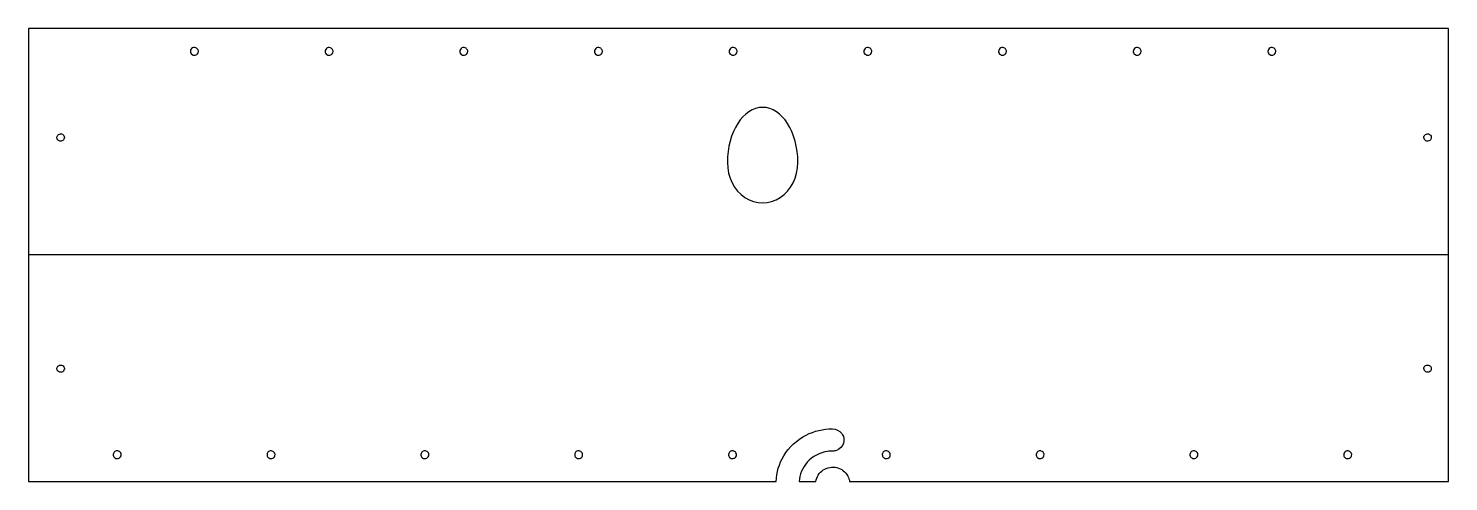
# Model space of a CAD drawing. Header units: millimetres. Extents: x -290 to 244, y 0 to 170.
import ezdxf

# ---------------------------------------------------------------- set-up
doc = ezdxf.new("R2010")
doc.units = ezdxf.units.MM

msp = doc.modelspace()

# ---------------------------------------------------------------- linework, layer by layer
at = {"layer": 'BEND'}
msp.add_line((244.09, 85.2), (-289.71, 85.2), dxfattribs=at)
at = {"layer": 'INTERIOR_PROFILES'}
for major_axis, ratio, start_param, end_param in [((0, 20.7), 0.640227, -1.570796, 1.570796), ((0, 15.25), 0.868852, 1.570796, 4.712389)]:
    msp.add_ellipse((-13.75, 120), major_axis=major_axis, ratio=ratio, start_param=start_param, end_param=end_param, dxfattribs=at)
for points, knots in [([(-225.83, 161.76), (-225.83, 161.82), (-225.83, 161.89), (-225.84, 161.95), (-225.89, 162.35), (-226.13, 162.73), (-226.48, 162.96), (-226.93, 163.25), (-227.53, 163.29), (-228.01, 163.05), (-228.51, 162.8), (-228.83, 162.28), (-228.83, 161.76)], [0.2260224, 0.2260224, 0.2260224, 0.2260224, 0.2458524, 0.2458524, 0.2458524, 0.3664571, 0.3664571, 0.3664571, 0.5204446, 0.5204446, 0.5204446, 0.6780706, 0.6780706, 0.6780706, 0.6780706]), ([(-228.82, 161.72), (-228.82, 161.62), (-228.81, 161.52), (-228.78, 161.42), (-228.66, 160.93), (-228.28, 160.52), (-227.78, 160.37), (-227.63, 160.32), (-227.47, 160.3), (-227.33, 160.3)], [0.6819663, 0.6819663, 0.6819663, 0.6819663, 0.7122688, 0.7122688, 0.7122688, 0.8592603, 0.8592603, 0.8592603, 0.9040929, 0.9040929, 0.9040929, 0.9040929]), ([(-227.33, 160.3), (-226.91, 160.3), (-226.45, 160.5), (-226.18, 160.82), (-225.97, 161.06), (-225.83, 161.39), (-225.83, 161.72)], [0, 0, 0, 0, 0.1257023, 0.1257023, 0.1257023, 0.2221267, 0.2221267, 0.2221267, 0.2221267]), ([(-175.2, 161.76), (-175.2, 161.82), (-175.2, 161.89), (-175.21, 161.95), (-175.27, 162.35), (-175.51, 162.73), (-175.86, 162.96), (-176.3, 163.25), (-176.91, 163.29), (-177.39, 163.05), (-177.88, 162.8), (-178.2, 162.28), (-178.2, 161.76)], [0.2260224, 0.2260224, 0.2260224, 0.2260224, 0.2458524, 0.2458524, 0.2458524, 0.3664571, 0.3664571, 0.3664571, 0.5204446, 0.5204446, 0.5204446, 0.6780706, 0.6780706, 0.6780706, 0.6780706]), ([(-178.2, 161.72), (-178.2, 161.62), (-178.18, 161.52), (-178.16, 161.42), (-178.04, 160.93), (-177.65, 160.52), (-177.16, 160.37), (-177.01, 160.32), (-176.85, 160.3), (-176.7, 160.3)], [0.6819663, 0.6819663, 0.6819663, 0.6819663, 0.7122688, 0.7122688, 0.7122688, 0.8592603, 0.8592603, 0.8592603, 0.9040929, 0.9040929, 0.9040929, 0.9040929]), ([(-176.7, 160.3), (-176.28, 160.3), (-175.83, 160.5), (-175.55, 160.82), (-175.34, 161.06), (-175.21, 161.39), (-175.2, 161.72)], [0, 0, 0, 0, 0.1257023, 0.1257023, 0.1257023, 0.2221267, 0.2221267, 0.2221267, 0.2221267]), ([(-124.58, 161.76), (-124.58, 161.82), (-124.58, 161.89), (-124.59, 161.95), (-124.64, 162.35), (-124.88, 162.73), (-125.23, 162.96), (-125.68, 163.25), (-126.28, 163.29), (-126.76, 163.05), (-127.26, 162.8), (-127.58, 162.28), (-127.58, 161.76)], [0.2260224, 0.2260224, 0.2260224, 0.2260224, 0.2458524, 0.2458524, 0.2458524, 0.3664571, 0.3664571, 0.3664571, 0.5204446, 0.5204446, 0.5204446, 0.6780706, 0.6780706, 0.6780706, 0.6780706]), ([(-127.57, 161.72), (-127.57, 161.62), (-127.56, 161.52), (-127.53, 161.42), (-127.41, 160.93), (-127.03, 160.52), (-126.53, 160.37), (-126.38, 160.32), (-126.22, 160.3), (-126.08, 160.3)], [0.6819663, 0.6819663, 0.6819663, 0.6819663, 0.7122688, 0.7122688, 0.7122688, 0.8592603, 0.8592603, 0.8592603, 0.9040929, 0.9040929, 0.9040929, 0.9040929]), ([(-126.08, 160.3), (-125.66, 160.3), (-125.2, 160.5), (-124.93, 160.82), (-124.72, 161.06), (-124.58, 161.39), (-124.58, 161.72)], [0, 0, 0, 0, 0.1257023, 0.1257023, 0.1257023, 0.2221267, 0.2221267, 0.2221267, 0.2221267]), ([(-73.95, 161.76), (-73.95, 161.82), (-73.95, 161.89), (-73.96, 161.95), (-74.02, 162.35), (-74.26, 162.73), (-74.61, 162.96), (-75.05, 163.25), (-75.66, 163.29), (-76.14, 163.05), (-76.63, 162.8), (-76.95, 162.28), (-76.95, 161.76)], [0.2260224, 0.2260224, 0.2260224, 0.2260224, 0.2458524, 0.2458524, 0.2458524, 0.3664571, 0.3664571, 0.3664571, 0.5204446, 0.5204446, 0.5204446, 0.6780706, 0.6780706, 0.6780706, 0.6780706]), ([(-76.95, 161.72), (-76.95, 161.62), (-76.93, 161.52), (-76.91, 161.42), (-76.79, 160.93), (-76.4, 160.52), (-75.91, 160.37), (-75.76, 160.32), (-75.6, 160.3), (-75.45, 160.3)], [0.6819663, 0.6819663, 0.6819663, 0.6819663, 0.7122688, 0.7122688, 0.7122688, 0.8592603, 0.8592603, 0.8592603, 0.9040929, 0.9040929, 0.9040929, 0.9040929]), ([(-75.45, 160.3), (-75.03, 160.3), (-74.58, 160.5), (-74.3, 160.82), (-74.09, 161.06), (-73.96, 161.39), (-73.95, 161.72)], [0, 0, 0, 0, 0.1257023, 0.1257023, 0.1257023, 0.2221267, 0.2221267, 0.2221267, 0.2221267]), ([(-23.33, 161.76), (-23.33, 161.82), (-23.33, 161.89), (-23.34, 161.95), (-23.39, 162.35), (-23.63, 162.73), (-23.98, 162.96), (-24.43, 163.25), (-25.03, 163.29), (-25.51, 163.05), (-26.01, 162.8), (-26.33, 162.28), (-26.33, 161.76)], [0.2260224, 0.2260224, 0.2260224, 0.2260224, 0.2458524, 0.2458524, 0.2458524, 0.3664571, 0.3664571, 0.3664571, 0.5204446, 0.5204446, 0.5204446, 0.6780706, 0.6780706, 0.6780706, 0.6780706]), ([(-26.32, 161.72), (-26.32, 161.62), (-26.31, 161.52), (-26.28, 161.42), (-26.16, 160.93), (-25.78, 160.52), (-25.28, 160.37), (-25.13, 160.32), (-24.97, 160.3), (-24.83, 160.3)], [0.6819663, 0.6819663, 0.6819663, 0.6819663, 0.7122688, 0.7122688, 0.7122688, 0.8592603, 0.8592603, 0.8592603, 0.9040929, 0.9040929, 0.9040929, 0.9040929]), ([(-24.83, 160.3), (-24.41, 160.3), (-23.95, 160.5), (-23.68, 160.82), (-23.47, 161.06), (-23.33, 161.39), (-23.33, 161.72)], [0, 0, 0, 0, 0.1257023, 0.1257023, 0.1257023, 0.2221267, 0.2221267, 0.2221267, 0.2221267]), ([(27.3, 161.76), (27.3, 161.82), (27.3, 161.89), (27.29, 161.95), (27.23, 162.35), (26.99, 162.73), (26.64, 162.96), (26.2, 163.25), (25.59, 163.29), (25.11, 163.05), (24.62, 162.8), (24.3, 162.28), (24.3, 161.76)], [0.2260224, 0.2260224, 0.2260224, 0.2260224, 0.2458524, 0.2458524, 0.2458524, 0.3664571, 0.3664571, 0.3664571, 0.5204446, 0.5204446, 0.5204446, 0.6780706, 0.6780706, 0.6780706, 0.6780706]), ([(24.3, 161.72), (24.3, 161.62), (24.32, 161.52), (24.34, 161.42), (24.46, 160.93), (24.85, 160.52), (25.34, 160.37), (25.49, 160.32), (25.65, 160.3), (25.8, 160.3)], [0.6819663, 0.6819663, 0.6819663, 0.6819663, 0.7122688, 0.7122688, 0.7122688, 0.8592603, 0.8592603, 0.8592603, 0.9040929, 0.9040929, 0.9040929, 0.9040929]), ([(25.8, 160.3), (26.22, 160.3), (26.67, 160.5), (26.95, 160.82), (27.16, 161.06), (27.29, 161.39), (27.3, 161.72)], [0, 0, 0, 0, 0.1257023, 0.1257023, 0.1257023, 0.2221267, 0.2221267, 0.2221267, 0.2221267]), ([(77.92, 161.76), (77.92, 161.82), (77.92, 161.89), (77.91, 161.95), (77.86, 162.35), (77.62, 162.73), (77.27, 162.96), (76.82, 163.25), (76.22, 163.29), (75.74, 163.05), (75.24, 162.8), (74.92, 162.28), (74.92, 161.76)], [0.2260224, 0.2260224, 0.2260224, 0.2260224, 0.2458524, 0.2458524, 0.2458524, 0.3664571, 0.3664571, 0.3664571, 0.5204446, 0.5204446, 0.5204446, 0.6780706, 0.6780706, 0.6780706, 0.6780706]), ([(74.93, 161.72), (74.93, 161.62), (74.94, 161.52), (74.97, 161.42), (75.09, 160.93), (75.47, 160.52), (75.97, 160.37), (76.12, 160.32), (76.28, 160.3), (76.42, 160.3)], [0.6819663, 0.6819663, 0.6819663, 0.6819663, 0.7122688, 0.7122688, 0.7122688, 0.8592603, 0.8592603, 0.8592603, 0.9040929, 0.9040929, 0.9040929, 0.9040929]), ([(76.42, 160.3), (76.84, 160.3), (77.3, 160.5), (77.57, 160.82), (77.78, 161.06), (77.92, 161.39), (77.92, 161.72)], [0, 0, 0, 0, 0.1257023, 0.1257023, 0.1257023, 0.2221267, 0.2221267, 0.2221267, 0.2221267]), ([(128.55, 161.76), (128.55, 161.82), (128.55, 161.89), (128.54, 161.95), (128.48, 162.35), (128.24, 162.73), (127.89, 162.96), (127.45, 163.25), (126.84, 163.29), (126.36, 163.05), (125.87, 162.8), (125.55, 162.28), (125.55, 161.76)], [0.2260224, 0.2260224, 0.2260224, 0.2260224, 0.2458524, 0.2458524, 0.2458524, 0.3664571, 0.3664571, 0.3664571, 0.5204446, 0.5204446, 0.5204446, 0.6780706, 0.6780706, 0.6780706, 0.6780706]), ([(125.55, 161.72), (125.55, 161.62), (125.57, 161.52), (125.59, 161.42), (125.71, 160.93), (126.1, 160.52), (126.59, 160.37), (126.74, 160.32), (126.9, 160.3), (127.05, 160.3)], [0.6819663, 0.6819663, 0.6819663, 0.6819663, 0.7122688, 0.7122688, 0.7122688, 0.8592603, 0.8592603, 0.8592603, 0.9040929, 0.9040929, 0.9040929, 0.9040929]), ([(127.05, 160.3), (127.47, 160.3), (127.92, 160.5), (128.2, 160.82), (128.41, 161.06), (128.54, 161.39), (128.55, 161.72)], [0, 0, 0, 0, 0.1257023, 0.1257023, 0.1257023, 0.2221267, 0.2221267, 0.2221267, 0.2221267]), ([(179.17, 161.76), (179.17, 161.82), (179.17, 161.89), (179.16, 161.95), (179.11, 162.35), (178.87, 162.73), (178.52, 162.96), (178.07, 163.25), (177.47, 163.29), (176.99, 163.05), (176.49, 162.8), (176.17, 162.28), (176.17, 161.76)], [0.2260224, 0.2260224, 0.2260224, 0.2260224, 0.2458524, 0.2458524, 0.2458524, 0.3664571, 0.3664571, 0.3664571, 0.5204446, 0.5204446, 0.5204446, 0.6780706, 0.6780706, 0.6780706, 0.6780706]), ([(176.18, 161.72), (176.18, 161.62), (176.19, 161.52), (176.22, 161.42), (176.34, 160.93), (176.72, 160.52), (177.22, 160.37), (177.37, 160.32), (177.53, 160.3), (177.67, 160.3)], [0.6819663, 0.6819663, 0.6819663, 0.6819663, 0.7122688, 0.7122688, 0.7122688, 0.8592603, 0.8592603, 0.8592603, 0.9040929, 0.9040929, 0.9040929, 0.9040929]), ([(177.67, 160.3), (178.09, 160.3), (178.55, 160.5), (178.82, 160.82), (179.03, 161.06), (179.17, 161.39), (179.17, 161.72)], [0, 0, 0, 0, 0.1257023, 0.1257023, 0.1257023, 0.2221267, 0.2221267, 0.2221267, 0.2221267]), ([(-278.97, 129.37), (-278.97, 129.42), (-278.97, 129.46), (-278.97, 129.51), (-278.93, 129.89), (-278.71, 130.25), (-278.39, 130.47), (-277.99, 130.76), (-277.41, 130.81), (-276.95, 130.59), (-276.48, 130.36), (-276.17, 129.87), (-276.17, 129.37)], [0.2109536, 0.2109536, 0.2109536, 0.2109536, 0.2247723, 0.2247723, 0.2247723, 0.3380575, 0.3380575, 0.3380575, 0.4834267, 0.4834267, 0.4834267, 0.6328609, 0.6328609, 0.6328609, 0.6328609]), ([(-277.57, 128.02), (-277.97, 128.02), (-278.4, 128.21), (-278.66, 128.51), (-278.86, 128.75), (-278.97, 129.07), (-278.97, 129.37)], [0, 0, 0, 0, 0.1192445, 0.1192445, 0.1192445, 0.2109536, 0.2109536, 0.2109536, 0.2109536]), ([(-276.17, 129.37), (-276.17, 129.27), (-276.18, 129.17), (-276.21, 129.07), (-276.32, 128.61), (-276.69, 128.22), (-277.16, 128.08), (-277.29, 128.04), (-277.44, 128.02), (-277.57, 128.02)], [0.6328609, 0.6328609, 0.6328609, 0.6328609, 0.6636207, 0.6636207, 0.6636207, 0.8030527, 0.8030527, 0.8030527, 0.8438146, 0.8438146, 0.8438146, 0.8438146]), ([(234.79, 129.37), (234.79, 129.48), (234.8, 129.58), (234.82, 129.68), (234.93, 130.14), (235.3, 130.53), (235.77, 130.67), (235.91, 130.71), (236.05, 130.73), (236.19, 130.73)], [0.6328609, 0.6328609, 0.6328609, 0.6328609, 0.6636207, 0.6636207, 0.6636207, 0.8030527, 0.8030527, 0.8030527, 0.8438146, 0.8438146, 0.8438146, 0.8438146]), ([(237.59, 129.37), (237.59, 129.33), (237.59, 129.28), (237.58, 129.24), (237.54, 128.86), (237.33, 128.5), (237.01, 128.27), (236.6, 127.99), (236.03, 127.93), (235.57, 128.16), (235.09, 128.38), (234.79, 128.87), (234.79, 129.37)], [0.2109536, 0.2109536, 0.2109536, 0.2109536, 0.2247723, 0.2247723, 0.2247723, 0.3380575, 0.3380575, 0.3380575, 0.4834267, 0.4834267, 0.4834267, 0.6328609, 0.6328609, 0.6328609, 0.6328609]), ([(236.19, 130.73), (236.59, 130.73), (237.01, 130.54), (237.27, 130.23), (237.47, 130), (237.59, 129.68), (237.59, 129.37)], [0, 0, 0, 0, 0.1192445, 0.1192445, 0.1192445, 0.2109536, 0.2109536, 0.2109536, 0.2109536]), ([(-278.97, 42.48), (-278.97, 42.52), (-278.97, 42.57), (-278.97, 42.61), (-278.93, 42.99), (-278.71, 43.35), (-278.39, 43.58), (-277.99, 43.87), (-277.41, 43.92), (-276.95, 43.7), (-276.48, 43.47), (-276.17, 42.98), (-276.17, 42.48)], [0.2109536, 0.2109536, 0.2109536, 0.2109536, 0.2247723, 0.2247723, 0.2247723, 0.3380575, 0.3380575, 0.3380575, 0.4834267, 0.4834267, 0.4834267, 0.6328609, 0.6328609, 0.6328609, 0.6328609]), ([(234.79, 42.48), (234.79, 42.58), (234.8, 42.68), (234.82, 42.78), (234.93, 43.25), (235.3, 43.63), (235.77, 43.78), (235.91, 43.82), (236.05, 43.84), (236.19, 43.84)], [0.6328609, 0.6328609, 0.6328609, 0.6328609, 0.6636207, 0.6636207, 0.6636207, 0.8030527, 0.8030527, 0.8030527, 0.8438146, 0.8438146, 0.8438146, 0.8438146]), ([(236.19, 43.84), (236.59, 43.84), (237.01, 43.65), (237.27, 43.34), (237.47, 43.1), (237.59, 42.79), (237.59, 42.48)], [0, 0, 0, 0, 0.1192445, 0.1192445, 0.1192445, 0.2109536, 0.2109536, 0.2109536, 0.2109536]), ([(-277.57, 41.12), (-277.97, 41.12), (-278.4, 41.31), (-278.66, 41.62), (-278.86, 41.85), (-278.97, 42.17), (-278.97, 42.48)], [0, 0, 0, 0, 0.1192445, 0.1192445, 0.1192445, 0.2109536, 0.2109536, 0.2109536, 0.2109536]), ([(-276.17, 42.48), (-276.17, 42.37), (-276.18, 42.27), (-276.21, 42.17), (-276.32, 41.71), (-276.69, 41.32), (-277.16, 41.18), (-277.29, 41.14), (-277.44, 41.12), (-277.57, 41.12)], [0.6328609, 0.6328609, 0.6328609, 0.6328609, 0.6636207, 0.6636207, 0.6636207, 0.8030527, 0.8030527, 0.8030527, 0.8438146, 0.8438146, 0.8438146, 0.8438146]), ([(237.59, 42.48), (237.59, 42.43), (237.59, 42.39), (237.58, 42.34), (237.54, 41.97), (237.33, 41.6), (237.01, 41.38), (236.6, 41.09), (236.03, 41.04), (235.57, 41.26), (235.09, 41.49), (234.79, 41.98), (234.79, 42.48)], [0.2109536, 0.2109536, 0.2109536, 0.2109536, 0.2247723, 0.2247723, 0.2247723, 0.3380575, 0.3380575, 0.3380575, 0.4834267, 0.4834267, 0.4834267, 0.6328609, 0.6328609, 0.6328609, 0.6328609]), ([(-256.33, 11.56), (-256.74, 11.56), (-257.2, 11.36), (-257.47, 11.04), (-257.69, 10.79), (-257.82, 10.46), (-257.82, 10.13)], [0, 0, 0, 0, 0.1257022, 0.1257022, 0.1257022, 0.2231605, 0.2231605, 0.2231605, 0.2231605]), ([(-254.83, 10.13), (-254.83, 10.24), (-254.84, 10.34), (-254.87, 10.44), (-254.99, 10.93), (-255.37, 11.34), (-255.87, 11.49), (-256.02, 11.54), (-256.18, 11.56), (-256.33, 11.56)], [0.6809324, 0.6809324, 0.6809324, 0.6809324, 0.7122689, 0.7122689, 0.7122689, 0.8592606, 0.8592606, 0.8592606, 0.9040929, 0.9040929, 0.9040929, 0.9040929]), ([(-198.51, 11.56), (-198.93, 11.56), (-199.38, 11.36), (-199.66, 11.04), (-199.87, 10.79), (-200.01, 10.46), (-200.01, 10.13)], [0, 0, 0, 0, 0.1257022, 0.1257022, 0.1257022, 0.2231605, 0.2231605, 0.2231605, 0.2231605]), ([(-197.01, 10.13), (-197.01, 10.24), (-197.03, 10.34), (-197.05, 10.44), (-197.17, 10.93), (-197.56, 11.34), (-198.05, 11.49), (-198.21, 11.54), (-198.36, 11.56), (-198.51, 11.56)], [0.6809324, 0.6809324, 0.6809324, 0.6809324, 0.7122689, 0.7122689, 0.7122689, 0.8592606, 0.8592606, 0.8592606, 0.9040929, 0.9040929, 0.9040929, 0.9040929]), ([(-140.7, 11.56), (-141.12, 11.56), (-141.57, 11.36), (-141.85, 11.04), (-142.06, 10.79), (-142.19, 10.46), (-142.2, 10.13)], [0, 0, 0, 0, 0.1257022, 0.1257022, 0.1257022, 0.2231605, 0.2231605, 0.2231605, 0.2231605]), ([(-139.2, 10.13), (-139.2, 10.24), (-139.22, 10.34), (-139.24, 10.44), (-139.36, 10.93), (-139.75, 11.34), (-140.24, 11.49), (-140.39, 11.54), (-140.55, 11.56), (-140.7, 11.56)], [0.6809324, 0.6809324, 0.6809324, 0.6809324, 0.7122689, 0.7122689, 0.7122689, 0.8592606, 0.8592606, 0.8592606, 0.9040929, 0.9040929, 0.9040929, 0.9040929]), ([(-82.89, 11.56), (-83.31, 11.56), (-83.76, 11.36), (-84.04, 11.04), (-84.25, 10.79), (-84.38, 10.46), (-84.39, 10.13)], [0, 0, 0, 0, 0.1257022, 0.1257022, 0.1257022, 0.2231605, 0.2231605, 0.2231605, 0.2231605]), ([(-81.39, 10.13), (-81.39, 10.24), (-81.4, 10.34), (-81.43, 10.44), (-81.55, 10.93), (-81.94, 11.34), (-82.43, 11.49), (-82.58, 11.54), (-82.74, 11.56), (-82.89, 11.56)], [0.6809324, 0.6809324, 0.6809324, 0.6809324, 0.7122689, 0.7122689, 0.7122689, 0.8592606, 0.8592606, 0.8592606, 0.9040929, 0.9040929, 0.9040929, 0.9040929]), ([(-25.08, 11.56), (-25.49, 11.56), (-25.95, 11.36), (-26.22, 11.04), (-26.44, 10.79), (-26.57, 10.46), (-26.57, 10.13)], [0, 0, 0, 0, 0.1257022, 0.1257022, 0.1257022, 0.2231605, 0.2231605, 0.2231605, 0.2231605]), ([(-23.58, 10.13), (-23.58, 10.24), (-23.59, 10.34), (-23.62, 10.44), (-23.74, 10.93), (-24.12, 11.34), (-24.62, 11.49), (-24.77, 11.54), (-24.93, 11.56), (-25.08, 11.56)], [0.6809324, 0.6809324, 0.6809324, 0.6809324, 0.7122689, 0.7122689, 0.7122689, 0.8592606, 0.8592606, 0.8592606, 0.9040929, 0.9040929, 0.9040929, 0.9040929]), ([(32.74, 11.56), (32.32, 11.56), (31.87, 11.36), (31.59, 11.04), (31.38, 10.79), (31.24, 10.46), (31.24, 10.13)], [0, 0, 0, 0, 0.1257022, 0.1257022, 0.1257022, 0.2231605, 0.2231605, 0.2231605, 0.2231605]), ([(34.24, 10.13), (34.24, 10.24), (34.22, 10.34), (34.2, 10.44), (34.08, 10.93), (33.69, 11.34), (33.2, 11.49), (33.04, 11.54), (32.89, 11.56), (32.74, 11.56)], [0.6809324, 0.6809324, 0.6809324, 0.6809324, 0.7122689, 0.7122689, 0.7122689, 0.8592606, 0.8592606, 0.8592606, 0.9040929, 0.9040929, 0.9040929, 0.9040929]), ([(90.55, 11.56), (90.13, 11.56), (89.68, 11.36), (89.4, 11.04), (89.19, 10.79), (89.06, 10.46), (89.05, 10.13)], [0, 0, 0, 0, 0.1257022, 0.1257022, 0.1257022, 0.2231605, 0.2231605, 0.2231605, 0.2231605]), ([(92.05, 10.13), (92.05, 10.24), (92.03, 10.34), (92.01, 10.44), (91.89, 10.93), (91.5, 11.34), (91.01, 11.49), (90.86, 11.54), (90.7, 11.56), (90.55, 11.56)], [0.6809324, 0.6809324, 0.6809324, 0.6809324, 0.7122689, 0.7122689, 0.7122689, 0.8592606, 0.8592606, 0.8592606, 0.9040929, 0.9040929, 0.9040929, 0.9040929]), ([(148.36, 11.56), (147.94, 11.56), (147.49, 11.36), (147.21, 11.04), (147, 10.79), (146.87, 10.46), (146.86, 10.13)], [0, 0, 0, 0, 0.1257022, 0.1257022, 0.1257022, 0.2231605, 0.2231605, 0.2231605, 0.2231605]), ([(149.86, 10.13), (149.86, 10.24), (149.85, 10.34), (149.82, 10.44), (149.7, 10.93), (149.31, 11.34), (148.82, 11.49), (148.67, 11.54), (148.51, 11.56), (148.36, 11.56)], [0.6809324, 0.6809324, 0.6809324, 0.6809324, 0.7122689, 0.7122689, 0.7122689, 0.8592606, 0.8592606, 0.8592606, 0.9040929, 0.9040929, 0.9040929, 0.9040929]), ([(206.17, 11.56), (205.76, 11.56), (205.3, 11.36), (205.03, 11.04), (204.81, 10.79), (204.68, 10.46), (204.68, 10.13)], [0, 0, 0, 0, 0.1257022, 0.1257022, 0.1257022, 0.2231605, 0.2231605, 0.2231605, 0.2231605]), ([(207.67, 10.13), (207.67, 10.24), (207.66, 10.34), (207.63, 10.44), (207.51, 10.93), (207.13, 11.34), (206.63, 11.49), (206.48, 11.54), (206.32, 11.56), (206.17, 11.56)], [0.6809324, 0.6809324, 0.6809324, 0.6809324, 0.7122689, 0.7122689, 0.7122689, 0.8592606, 0.8592606, 0.8592606, 0.9040929, 0.9040929, 0.9040929, 0.9040929]), ([(-257.82, 10.13), (-257.83, 10.06), (-257.82, 9.98), (-257.81, 9.91), (-257.76, 9.51), (-257.52, 9.13), (-257.17, 8.9), (-256.72, 8.61), (-256.12, 8.57), (-255.64, 8.81), (-255.13, 9.06), (-254.81, 9.59), (-254.83, 10.13)], [0.2231605, 0.2231605, 0.2231605, 0.2231605, 0.2458525, 0.2458525, 0.2458525, 0.3664566, 0.3664566, 0.3664566, 0.5204448, 0.5204448, 0.5204448, 0.6809324, 0.6809324, 0.6809324, 0.6809324]), ([(-200.01, 10.13), (-200.01, 10.06), (-200.01, 9.98), (-200, 9.91), (-199.94, 9.51), (-199.7, 9.13), (-199.36, 8.9), (-198.91, 8.61), (-198.31, 8.57), (-197.82, 8.81), (-197.32, 9.06), (-197, 9.59), (-197.01, 10.13)], [0.2231605, 0.2231605, 0.2231605, 0.2231605, 0.2458525, 0.2458525, 0.2458525, 0.3664566, 0.3664566, 0.3664566, 0.5204448, 0.5204448, 0.5204448, 0.6809324, 0.6809324, 0.6809324, 0.6809324]), ([(-142.2, 10.13), (-142.2, 10.06), (-142.2, 9.98), (-142.19, 9.91), (-142.13, 9.51), (-141.89, 9.13), (-141.54, 8.9), (-141.1, 8.61), (-140.49, 8.57), (-140.01, 8.81), (-139.51, 9.06), (-139.19, 9.59), (-139.2, 10.13)], [0.2231605, 0.2231605, 0.2231605, 0.2231605, 0.2458525, 0.2458525, 0.2458525, 0.3664566, 0.3664566, 0.3664566, 0.5204448, 0.5204448, 0.5204448, 0.6809324, 0.6809324, 0.6809324, 0.6809324]), ([(-84.39, 10.13), (-84.39, 10.06), (-84.38, 9.98), (-84.37, 9.91), (-84.32, 9.51), (-84.08, 9.13), (-83.73, 8.9), (-83.29, 8.61), (-82.68, 8.57), (-82.2, 8.81), (-81.7, 9.06), (-81.38, 9.59), (-81.39, 10.13)], [0.2231605, 0.2231605, 0.2231605, 0.2231605, 0.2458525, 0.2458525, 0.2458525, 0.3664566, 0.3664566, 0.3664566, 0.5204448, 0.5204448, 0.5204448, 0.6809324, 0.6809324, 0.6809324, 0.6809324]), ([(-26.57, 10.13), (-26.58, 10.06), (-26.57, 9.98), (-26.56, 9.91), (-26.51, 9.51), (-26.27, 9.13), (-25.92, 8.9), (-25.47, 8.61), (-24.87, 8.57), (-24.39, 8.81), (-23.88, 9.06), (-23.56, 9.59), (-23.58, 10.13)], [0.2231605, 0.2231605, 0.2231605, 0.2231605, 0.2458525, 0.2458525, 0.2458525, 0.3664566, 0.3664566, 0.3664566, 0.5204448, 0.5204448, 0.5204448, 0.6809324, 0.6809324, 0.6809324, 0.6809324]), ([(31.24, 10.13), (31.24, 10.06), (31.24, 9.98), (31.25, 9.91), (31.31, 9.51), (31.55, 9.13), (31.89, 8.9), (32.34, 8.61), (32.94, 8.57), (33.43, 8.81), (33.93, 9.06), (34.25, 9.59), (34.24, 10.13)], [0.2231605, 0.2231605, 0.2231605, 0.2231605, 0.2458525, 0.2458525, 0.2458525, 0.3664566, 0.3664566, 0.3664566, 0.5204448, 0.5204448, 0.5204448, 0.6809324, 0.6809324, 0.6809324, 0.6809324]), ([(89.05, 10.13), (89.05, 10.06), (89.05, 9.98), (89.06, 9.91), (89.12, 9.51), (89.36, 9.13), (89.71, 8.9), (90.15, 8.61), (90.76, 8.57), (91.24, 8.81), (91.74, 9.06), (92.06, 9.59), (92.05, 10.13)], [0.2231605, 0.2231605, 0.2231605, 0.2231605, 0.2458525, 0.2458525, 0.2458525, 0.3664566, 0.3664566, 0.3664566, 0.5204448, 0.5204448, 0.5204448, 0.6809324, 0.6809324, 0.6809324, 0.6809324]), ([(146.86, 10.13), (146.86, 10.06), (146.87, 9.98), (146.88, 9.91), (146.93, 9.51), (147.17, 9.13), (147.52, 8.9), (147.96, 8.61), (148.57, 8.57), (149.05, 8.81), (149.55, 9.06), (149.87, 9.59), (149.86, 10.13)], [0.2231605, 0.2231605, 0.2231605, 0.2231605, 0.2458525, 0.2458525, 0.2458525, 0.3664566, 0.3664566, 0.3664566, 0.5204448, 0.5204448, 0.5204448, 0.6809324, 0.6809324, 0.6809324, 0.6809324]), ([(204.68, 10.13), (204.67, 10.06), (204.68, 9.98), (204.69, 9.91), (204.74, 9.51), (204.98, 9.13), (205.33, 8.9), (205.78, 8.61), (206.38, 8.57), (206.86, 8.81), (207.37, 9.06), (207.69, 9.59), (207.67, 10.13)], [0.2231605, 0.2231605, 0.2231605, 0.2231605, 0.2458525, 0.2458525, 0.2458525, 0.3664566, 0.3664566, 0.3664566, 0.5204448, 0.5204448, 0.5204448, 0.6809324, 0.6809324, 0.6809324, 0.6809324])]:
    msp.add_open_spline(points, degree=3, knots=knots, dxfattribs=at)
for points in [[(-228.82, 161.72), (-228.82, 161.73), (-228.83, 161.74), (-228.83, 161.76)], [(-225.83, 161.76), (-225.83, 161.74), (-225.83, 161.73), (-225.83, 161.72)], [(-178.2, 161.72), (-178.2, 161.73), (-178.2, 161.74), (-178.2, 161.76)], [(-175.2, 161.76), (-175.2, 161.74), (-175.2, 161.73), (-175.2, 161.72)], [(-127.57, 161.72), (-127.57, 161.73), (-127.58, 161.74), (-127.58, 161.76)], [(-124.58, 161.76), (-124.58, 161.74), (-124.58, 161.73), (-124.58, 161.72)], [(-76.95, 161.72), (-76.95, 161.73), (-76.95, 161.74), (-76.95, 161.76)], [(-73.95, 161.76), (-73.95, 161.74), (-73.95, 161.73), (-73.95, 161.72)], [(-26.32, 161.72), (-26.32, 161.73), (-26.33, 161.74), (-26.33, 161.76)], [(-23.33, 161.76), (-23.33, 161.74), (-23.33, 161.73), (-23.33, 161.72)], [(24.3, 161.72), (24.3, 161.73), (24.3, 161.74), (24.3, 161.76)], [(27.3, 161.76), (27.3, 161.74), (27.3, 161.73), (27.3, 161.72)], [(74.93, 161.72), (74.93, 161.73), (74.92, 161.74), (74.92, 161.76)], [(77.92, 161.76), (77.92, 161.74), (77.92, 161.73), (77.92, 161.72)], [(125.55, 161.72), (125.55, 161.73), (125.55, 161.74), (125.55, 161.76)], [(128.55, 161.76), (128.55, 161.74), (128.55, 161.73), (128.55, 161.72)], [(176.18, 161.72), (176.18, 161.73), (176.17, 161.74), (176.17, 161.76)], [(179.17, 161.76), (179.17, 161.74), (179.17, 161.73), (179.17, 161.72)]]:
    msp.add_open_spline(points, degree=3, dxfattribs=at)
at = {"layer": 'OUTER_PROFILES'}
for p, q in [((244.09, 170.4), (-289.71, 170.4)), ((-289.71, 170.4), (-289.71, 0)), ((244.09, 0), (244.09, 170.4)), ((-289.71, 0), (-8.66, 0)), ((0, 0), (6.29, 0)), ((18.94, 0), (244.09, 0))]:
    msp.add_line(p, q, dxfattribs=at)
for points, knots in [([(-8.66, 0), (-8.55, 3.4), (-7.55, 6.75), (-5.79, 9.67), (-3.81, 12.98), (-0.85, 15.73), (2.65, 17.51), (5.67, 19.04), (9.07, 19.86), (12.48, 19.86)], [0.027236, 0.027236, 0.027236, 0.027236, 1.078758, 1.078758, 1.078758, 2.267528, 2.267528, 2.267528, 3.289774, 3.289774, 3.289774, 3.289774]), ([(12.48, 19.86), (13.84, 19.86), (15.18, 19.2), (15.98, 18.13), (16.51, 17.42), (16.81, 16.54), (16.81, 15.66)], [0, 0, 0, 0, 0.4083998, 0.4083998, 0.4083998, 0.6817509, 0.6817509, 0.6817509, 0.6817509]), ([(12.48, 11.46), (11.88, 11.46), (11.27, 11.42), (10.68, 11.34), (7.73, 10.92), (4.96, 9.44), (3.01, 7.25), (1.23, 5.24), (0.15, 2.66), (0, 0)], [0.007391, 0.007391, 0.007391, 0.007391, 0.188574, 0.188574, 0.188574, 1.084606, 1.084606, 1.084606, 1.907963, 1.907963, 1.907963, 1.907963]), ([(16.81, 15.66), (16.81, 15.26), (16.75, 14.86), (16.63, 14.48), (16.25, 13.22), (15.23, 12.17), (13.96, 11.72), (13.49, 11.55), (12.99, 11.46), (12.48, 11.46)], [0.6817509, 0.6817509, 0.6817509, 0.6817509, 0.8056731, 0.8056731, 0.8056731, 1.2115724, 1.2115724, 1.2115724, 1.3631291, 1.3631291, 1.3631291, 1.3631291]), ([(6.29, 0), (6.5, 1.74), (7.52, 3.38), (9.01, 4.37), (10.5, 5.36), (12.43, 5.7), (14.17, 5.27), (15.92, 4.84), (17.45, 3.66), (18.27, 2.1), (18.62, 1.45), (18.85, 0.73), (18.94, 0)], [-1.453127, -1.453127, -1.453127, -1.453127, -0.601297, -0.601297, -0.601297, 0.247657, 0.247657, 0.247657, 1.09516, 1.09516, 1.09516, 1.453127, 1.453127, 1.453127, 1.453127])]:
    msp.add_open_spline(points, degree=3, knots=knots, dxfattribs=at)

doc.saveas('drawing.dxf')
